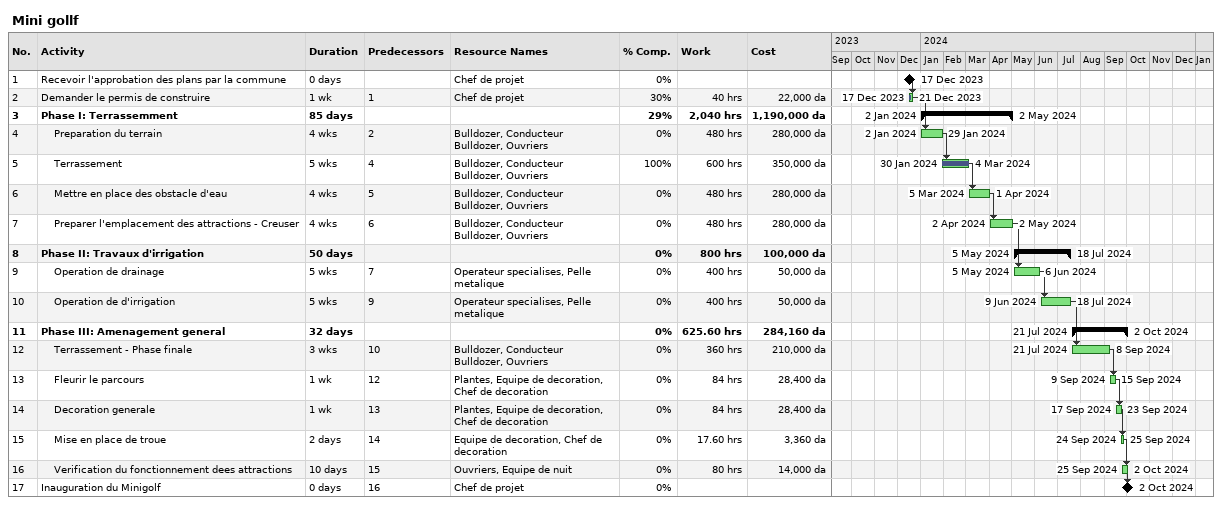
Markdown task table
Mini gollf

| ID | Level | Task | Duration | Start | Finish | Predecessors | Resources | % complete | Work (h) | Cost (da) |
|---|---|---|---|---|---|---|---|---|---|---|
| 1 | 1 | Recevoir l'approbation des plans par la commune | 0d | 2023-12-17 | 2023-12-17 |  | Chef de projet | 0 |  |  |
| 2 | 1 | Demander le permis de construire | 1w | 2023-12-17 | 2023-12-21 | 1 | Chef de projet | 30 | 40 | 22000 |
| 3 | 1 | **Phase I: Terrassemment** | 85d | 2024-01-02 | 2024-05-02 |  |  | 29 | 2040 | 1190000 |
| 4 | 2 | Preparation du terrain | 4w | 2024-01-02 | 2024-01-29 | 2 | Bulldozer, Conducteur Bulldozer, Ouvriers | 0 | 480 | 280000 |
| 5 | 2 | Terrassement | 5w | 2024-01-30 | 2024-03-04 | 4 | Bulldozer, Conducteur Bulldozer, Ouvriers | 100 | 600 | 350000 |
| 6 | 2 | Mettre en place des obstacle d'eau | 4w | 2024-03-05 | 2024-04-01 | 5 | Bulldozer, Conducteur Bulldozer, Ouvriers | 0 | 480 | 280000 |
| 7 | 2 | Preparer l'emplacement des attractions - Creuser | 4w | 2024-04-02 | 2024-05-02 | 6 | Bulldozer, Conducteur Bulldozer, Ouvriers | 0 | 480 | 280000 |
| 8 | 1 | **Phase II: Travaux d'irrigation** | 50d | 2024-05-05 | 2024-07-18 |  |  | 0 | 800 | 100000 |
| 9 | 2 | Operation de drainage | 5w | 2024-05-05 | 2024-06-06 | 7 | Operateur specialises, Pelle metalique | 0 | 400 | 50000 |
| 10 | 2 | Operation de d'irrigation | 5w | 2024-06-09 | 2024-07-18 | 9 | Operateur specialises, Pelle metalique | 0 | 400 | 50000 |
| 11 | 1 | **Phase III: Amenagement general** | 32d | 2024-07-21 | 2024-10-02 |  |  | 0 | 625.60 | 284160 |
| 12 | 2 | Terrassement - Phase finale | 3w | 2024-07-21 | 2024-09-08 | 10 | Bulldozer, Conducteur Bulldozer, Ouvriers | 0 | 360 | 210000 |
| 13 | 2 | Fleurir le parcours | 1w | 2024-09-09 | 2024-09-15 | 12 | Plantes, Equipe de decoration, Chef de decoration | 0 | 84 | 28400 |
| 14 | 2 | Decoration generale | 1w | 2024-09-17 | 2024-09-23 | 13 | Plantes, Equipe de decoration, Chef de decoration | 0 | 84 | 28400 |
| 15 | 2 | Mise en place de troue | 2d | 2024-09-24 | 2024-09-25 | 14 | Equipe de decoration, Chef de decoration | 0 | 17.60 | 3360 |
| 16 | 2 | Verification du fonctionnement dees attractions | 10d | 2024-09-25 | 2024-10-02 | 15 | Ouvriers, Equipe de nuit | 0 | 80 | 14000 |
| 17 | 1 | Inauguration du Minigolf | 0d | 2024-10-02 | 2024-10-02 | 16 | Chef de projet | 0 |  |  |
